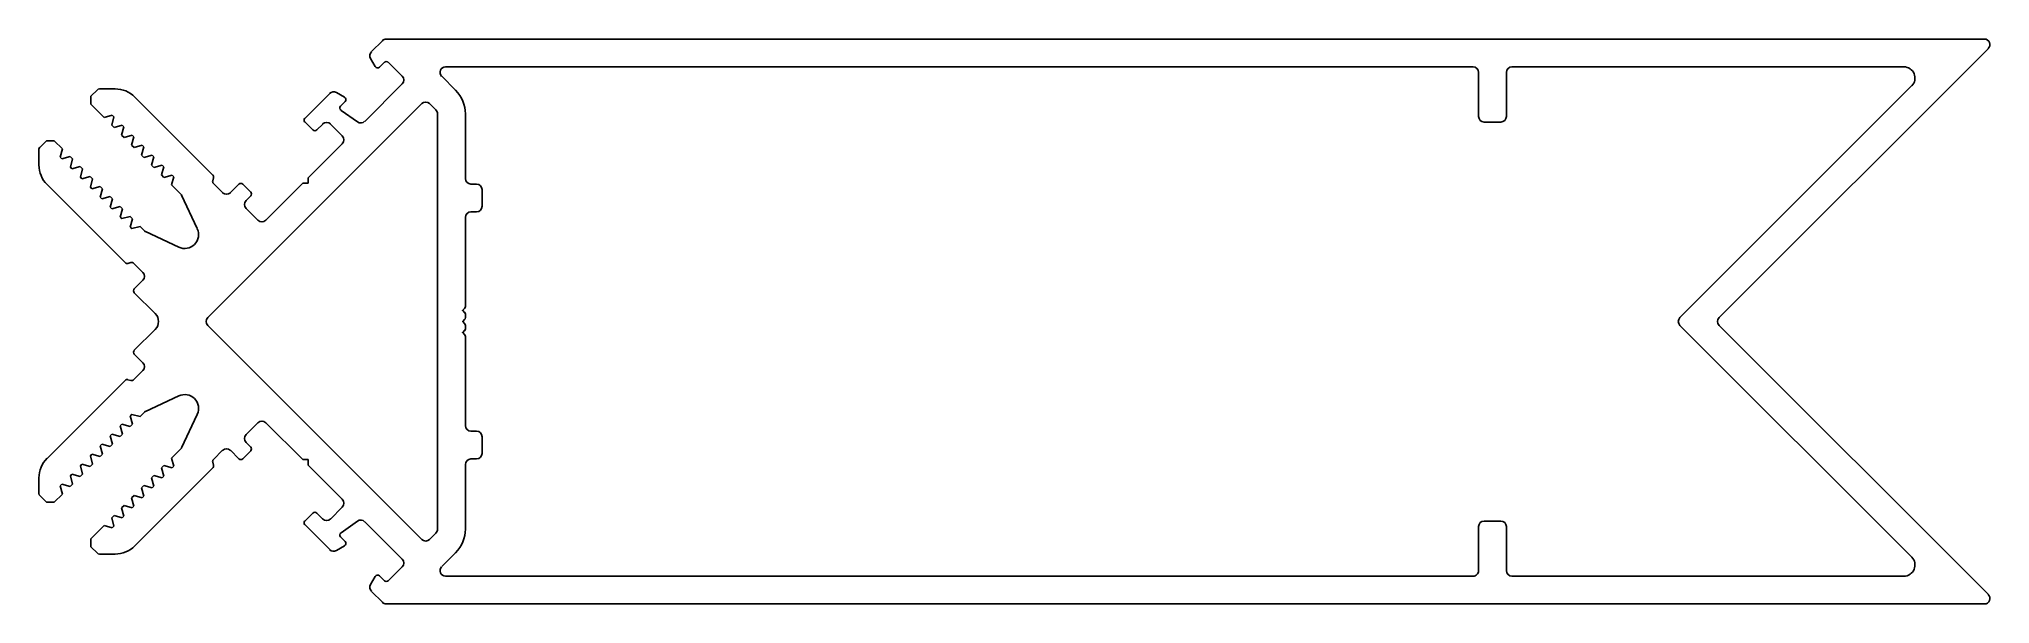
# Model space of a CAD drawing. Extents: x -96 to 80, y -22 to 29.
import ezdxf

# ---------------------------------------------------------------- set-up
doc = ezdxf.new("R2010")
doc.units = 0
doc.layers.get('0').update_dxf_attribs({"linetype": 'CONTINUOUS'})

msp = doc.modelspace()

# ---------------------------------------------------------------- linework, layer by layer
for p, q in [((-65.81, 27.54), (-64.83, 28.52)), ((-64.48, 28.67), (79.21, 28.67)), ((-65.47, 26.2), (-65.89, 26.93)), ((-64.65, 26.58), (-65.08, 26.15)), ((-63.06, 25.34), (-64.3, 26.58)), ((79.57, 27.82), (55.37, 3.62)), ((-66.42, 21.27), (-63.06, 24.63)), ((-58.25, 24.06), (-59.5, 25.32)), ((-59.15, 26.17), (33.23, 26.17)), ((33.73, 25.67), (33.73, 21.71)), ((36.23, 21.71), (36.23, 25.67)), ((36.73, 26.17), (71.97, 26.17)), ((-91.05, 23.52), (-90.45, 24.11)), ((-91.05, 22.81), (-91.05, 23.52)), ((-89.86, 21.62), (-91.05, 22.81)), ((-90.28, 24.19), (-88.86, 24.19)), ((-87.1, 23.45), (-80.08, 16.44)), ((-80.54, 3.62), (-61.29, 22.87)), ((-71.79, 21.56), (-69.57, 23.78)), ((-68.97, 23.86), (-68.24, 23.44)), ((-68.19, 23.05), (-68.59, 22.64)), ((-60.59, 22.87), (-60.02, 22.3)), ((72.67, 24.46), (51.83, 3.62)), ((-89.12, 21.82), (-89.86, 21.62)), ((-89.17, 20.94), (-88.97, 21.68)), ((-88.97, 21.68), (-89.12, 21.82)), ((-71.09, 20.5), (-71.79, 21.21)), ((-68.55, 22.26), (-67.06, 21.22)), ((-59.87, 21.94), (-59.87, -15.4)), ((-57.37, 16.13), (-57.37, 21.94)), ((34.23, 21.21), (35.73, 21.21)), ((-95.63, 18.93), (-95.04, 19.53)), ((-95.04, 19.53), (-94.33, 19.53)), ((-94.33, 19.53), (-93.59, 18.79)), ((-88.96, 20.72), (-89.17, 20.94)), ((-88.22, 20.92), (-88.96, 20.72)), ((-88.28, 20.04), (-88.08, 20.78)), ((-88.06, 19.82), (-88.28, 20.04)), ((-88.08, 20.78), (-88.22, 20.92)), ((-87.32, 20.02), (-88.06, 19.82)), ((-87.38, 19.14), (-87.18, 19.88)), ((-87.18, 19.88), (-87.32, 20.02)), ((-70.2, 21.03), (-70.73, 20.5)), ((-68.44, 19.97), (-69.5, 21.03)), ((-95.71, 17.35), (-95.71, 18.76)), ((-93.59, 18.79), (-93.79, 18.05)), ((-93.79, 18.05), (-93.64, 17.9)), ((-93.64, 17.9), (-92.9, 18.1)), ((-92.9, 18.1), (-92.69, 17.89)), ((-92.69, 17.89), (-92.89, 17.15)), ((-87.16, 18.93), (-87.38, 19.14)), ((-86.42, 19.13), (-87.16, 18.93)), ((-86.48, 18.24), (-86.28, 18.98)), ((-86.27, 18.03), (-86.48, 18.24)), ((-86.28, 18.98), (-86.42, 19.13)), ((-85.53, 18.23), (-86.27, 18.03)), ((-85.58, 17.34), (-85.38, 18.08)), ((-85.38, 18.08), (-85.53, 18.23)), ((-71.5, 16.2), (-68.44, 19.26)), ((-92.89, 17.15), (-92.75, 17.01)), ((-92.75, 17.01), (-92.01, 17.21)), ((-92.01, 17.21), (-91.79, 16.99)), ((-91.79, 16.99), (-91.99, 16.25)), ((-91.99, 16.25), (-91.85, 16.11)), ((-91.85, 16.11), (-91.11, 16.31)), ((-91.11, 16.31), (-90.89, 16.09)), ((-90.89, 16.09), (-91.09, 15.35)), ((-85.37, 17.13), (-85.58, 17.34)), ((-84.63, 17.33), (-85.37, 17.13)), ((-84.68, 16.45), (-84.48, 17.19)), ((-84.47, 16.23), (-84.68, 16.45)), ((-84.48, 17.19), (-84.63, 17.33)), ((-83.73, 16.43), (-84.47, 16.23)), ((-83.79, 15.55), (-83.59, 16.29)), ((-83.59, 16.29), (-83.73, 16.43)), ((-80.02, 16.2), (-80.09, 15.92)), ((-71.5, 15.7), (-71.5, 16.2)), ((-87.96, 8.57), (-94.97, 15.58)), ((-91.09, 15.35), (-90.95, 15.21)), ((-90.95, 15.21), (-90.21, 15.41)), ((-90.21, 15.41), (-90, 15.2)), ((-90, 15.2), (-90.2, 14.46)), ((-90.2, 14.46), (-90.05, 14.31)), ((-90.05, 14.31), (-89.31, 14.51)), ((-89.31, 14.51), (-89.1, 14.3)), ((-89.1, 14.3), (-89.3, 13.56)), ((-82.93, 14.69), (-83.79, 15.55)), ((-81.48, 11.62), (-82.88, 14.62)), ((-80.03, 15.68), (-79.2, 14.86)), ((-78.5, 14.86), (-77.73, 15.62)), ((-77.38, 15.62), (-76.67, 14.91)), ((-76.67, 14.56), (-77.08, 14.15)), ((-75.32, 12.38), (-72, 15.7)), ((-72, 15.7), (-71.5, 15.7)), ((-56.37, 15.63), (-56.87, 15.63)), ((-55.87, 13.63), (-55.87, 15.13)), ((-89.3, 13.56), (-89.15, 13.41)), ((-89.15, 13.41), (-88.41, 13.61)), ((-88.41, 13.61), (-88.2, 13.4)), ((-88.2, 13.4), (-88.4, 12.66)), ((-88.4, 12.66), (-88.26, 12.52)), ((-88.26, 12.52), (-87.52, 12.72)), ((-87.52, 12.72), (-87.3, 12.5)), ((-87.3, 12.5), (-87.5, 11.76)), ((-77.08, 13.44), (-76.02, 12.38)), ((-57.37, 4.62), (-57.37, 12.63)), ((-56.87, 13.13), (-56.37, 13.13)), ((-87.5, 11.76), (-87.36, 11.62)), ((-87.36, 11.62), (-86.62, 11.82)), ((-86.62, 11.82), (-86.21, 11.41)), ((-86.14, 11.36), (-83.14, 9.96)), ((-87.44, 8.58), (-87.72, 8.5)), ((-86.37, 7.69), (-87.2, 8.51)), ((-87.14, 6.21), (-86.37, 6.98)), ((-85.26, 3.98), (-87.14, 5.86)), ((-57.61, 4.28), (-57.44, 4.45)), ((-57.44, 4.09), (-57.61, 4.27)), ((-57.37, 3.62), (-57.37, 3.92)), ((-87.14, 0.68), (-85.26, 2.56)), ((-61.29, -16.33), (-80.54, 2.92)), ((-57.61, 3.28), (-57.44, 3.45)), ((-57.44, 3.09), (-57.61, 3.27)), ((-57.61, 2.28), (-57.44, 2.45)), ((-57.44, 2.09), (-57.61, 2.27)), ((-57.37, 2.62), (-57.37, 2.92)), ((-57.37, -6.09), (-57.37, 1.92)), ((51.83, 2.92), (72.68, -17.93)), ((55.37, 2.92), (79.57, -21.28)), ((-86.37, -0.44), (-87.14, 0.33)), ((-87.2, -1.97), (-86.37, -1.14)), ((-94.97, -9.04), (-87.96, -2.02)), ((-87.72, -1.96), (-87.44, -2.03)), ((-83.14, -3.42), (-86.14, -4.82)), ((-87.36, -5.08), (-87.5, -5.22)), ((-87.5, -5.22), (-87.3, -5.96)), ((-86.62, -5.28), (-87.36, -5.08)), ((-86.21, -4.87), (-86.62, -5.28)), ((-82.88, -8.08), (-81.48, -5.08)), ((-89.15, -6.87), (-89.3, -7.02)), ((-89.3, -7.02), (-89.1, -7.76)), ((-88.41, -7.07), (-89.15, -6.87)), ((-88.2, -6.86), (-88.41, -7.07)), ((-88.26, -5.97), (-88.4, -6.12)), ((-88.4, -6.12), (-88.2, -6.86)), ((-87.52, -6.17), (-88.26, -5.97)), ((-87.3, -5.96), (-87.52, -6.17)), ((-76.02, -5.84), (-77.08, -6.9)), ((-72, -9.15), (-75.32, -5.84)), ((-56.37, -6.59), (-56.87, -6.59)), ((-90.95, -8.67), (-91.09, -8.81)), ((-90.21, -8.87), (-90.95, -8.67)), ((-90, -8.65), (-90.21, -8.87)), ((-90.05, -7.77), (-90.2, -7.91)), ((-90.2, -7.91), (-90, -8.65)), ((-89.31, -7.97), (-90.05, -7.77)), ((-89.1, -7.76), (-89.31, -7.97)), ((-83.79, -9.01), (-82.93, -8.15)), ((-79.2, -8.31), (-80.03, -9.14)), ((-77.73, -9.08), (-78.5, -8.31)), ((-76.67, -8.37), (-77.38, -9.08)), ((-77.08, -7.61), (-76.67, -8.02)), ((-55.87, -8.59), (-55.87, -7.09)), ((-92.75, -10.46), (-92.89, -10.61)), ((-92.01, -10.66), (-92.75, -10.46)), ((-91.79, -10.45), (-92.01, -10.66)), ((-91.85, -9.57), (-91.99, -9.71)), ((-91.99, -9.71), (-91.79, -10.45)), ((-91.11, -9.77), (-91.85, -9.57)), ((-90.89, -9.55), (-91.11, -9.77)), ((-91.09, -8.81), (-90.89, -9.55)), ((-80.08, -9.9), (-87.1, -16.91)), ((-84.68, -9.9), (-84.47, -9.69)), ((-84.48, -10.64), (-84.68, -9.9)), ((-84.47, -9.69), (-83.73, -9.89)), ((-83.59, -9.75), (-83.79, -9.01)), ((-83.73, -9.89), (-83.59, -9.75)), ((-80.09, -9.38), (-80.02, -9.66)), ((-71.5, -9.15), (-72, -9.15)), ((-71.5, -9.65), (-71.5, -9.15)), ((-68.44, -12.72), (-71.5, -9.65)), ((-57.37, -15.4), (-57.37, -9.59)), ((-56.87, -9.09), (-56.37, -9.09)), ((-95.71, -12.21), (-95.71, -10.8)), ((-93.59, -12.25), (-94.33, -12.99)), ((-93.64, -11.36), (-93.79, -11.51)), ((-93.79, -11.51), (-93.59, -12.25)), ((-92.9, -11.56), (-93.64, -11.36)), ((-92.69, -11.35), (-92.9, -11.56)), ((-92.89, -10.61), (-92.69, -11.35)), ((-86.48, -11.7), (-86.27, -11.49)), ((-86.28, -12.44), (-86.48, -11.7)), ((-86.27, -11.49), (-85.53, -11.69)), ((-85.58, -10.8), (-85.37, -10.59)), ((-85.38, -11.54), (-85.58, -10.8)), ((-85.53, -11.69), (-85.38, -11.54)), ((-85.37, -10.59), (-84.63, -10.79)), ((-84.63, -10.79), (-84.48, -10.64)), ((-95.04, -12.99), (-95.63, -12.39)), ((-94.33, -12.99), (-95.04, -12.99)), ((-88.28, -13.5), (-88.06, -13.28)), ((-88.08, -14.24), (-88.28, -13.5)), ((-88.06, -13.28), (-87.32, -13.48)), ((-87.38, -12.6), (-87.16, -12.38)), ((-87.18, -13.34), (-87.38, -12.6)), ((-87.32, -13.48), (-87.18, -13.34)), ((-87.16, -12.38), (-86.42, -12.58)), ((-86.42, -12.58), (-86.28, -12.44)), ((-71.79, -14.66), (-71.09, -13.96)), ((-70.73, -13.96), (-70.2, -14.49)), ((-69.5, -14.49), (-68.44, -13.43)), ((-91.05, -16.27), (-89.86, -15.08)), ((-89.86, -15.08), (-89.12, -15.28)), ((-89.17, -14.39), (-88.96, -14.18)), ((-88.97, -15.13), (-89.17, -14.39)), ((-89.12, -15.28), (-88.97, -15.13)), ((-88.96, -14.18), (-88.22, -14.38)), ((-88.22, -14.38), (-88.08, -14.24)), ((-69.57, -17.24), (-71.79, -15.02)), ((-67.06, -14.68), (-68.55, -15.72)), ((-63.06, -18.09), (-66.42, -14.73)), ((-60.02, -15.75), (-60.59, -16.33)), ((33.73, -15.17), (33.73, -19.13)), ((35.73, -14.67), (34.23, -14.67)), ((36.23, -19.13), (36.23, -15.17)), ((-91.05, -16.98), (-91.05, -16.27)), ((-90.45, -17.57), (-91.05, -16.98)), ((-68.24, -16.9), (-68.97, -17.32)), ((-68.59, -16.1), (-68.19, -16.5)), ((-59.5, -18.77), (-58.25, -17.52)), ((-88.86, -17.64), (-90.28, -17.64)), ((-64.3, -20.04), (-63.06, -18.8)), ((-65.89, -20.39), (-65.47, -19.66)), ((-64.83, -21.98), (-65.81, -21)), ((-65.08, -19.61), (-64.65, -20.04)), ((33.23, -19.63), (-59.15, -19.63)), ((71.97, -19.63), (36.73, -19.63)), ((79.21, -22.13), (-64.48, -22.13))]:
    msp.add_line(p, q)
for centre, radius, start, end in [((-64.48, 28.17), 0.5, 90, 135), ((79.21, 28.17), 0.5, 315, 90.0017), ((-65.46, 27.18), 0.5, 135, 210), ((-64.48, 26.4), 0.25, 45, 135), ((-65.26, 26.33), 0.25, 210, 315), ((-63.41, 24.99), 0.5, 315, 45), ((-59.15, 25.67), 0.5, 90, 225), ((33.23, 25.67), 0.5, 0, 90), ((36.73, 25.67), 0.5, 90, 180), ((71.97, 25.17), 1, 315, 90), ((-90.28, 23.94), 0.25, 90, 135), ((-88.86, 21.69), 2.5, 45, 90), ((-69.22, 23.43), 0.5, 60, 135), ((-68.36, 23.22), 0.25, 315, 60), ((-60.94, 22.51), 0.5, 45, 135), ((-60.37, 21.94), 3, 0, 45), ((-71.62, 21.38), 0.25, 135, 225), ((-69.85, 20.68), 0.5, 45, 134.9999), ((-68.41, 22.47), 0.25, 135, 235), ((-66.78, 21.63), 0.5, 235, 315), ((-60.37, 21.94), 0.5, 360, 45), ((34.23, 21.71), 0.5, 180, 270), ((35.73, 21.71), 0.5, 270, 360), ((-70.91, 20.68), 0.25, 225, 314.9999), ((-68.79, 19.61), 0.5, 315, 45), ((-95.46, 18.76), 0.25, 135, 180), ((-93.21, 17.35), 2.5, 180, 225), ((-79.85, 15.86), 0.25, 165, 225), ((-80.26, 16.27), 0.25, 345, 45), ((-56.87, 16.13), 0.5, 180, 270), ((-83.1, 14.51), 0.25, 25, 45), ((-78.85, 15.21), 0.5, 225, 315), ((-77.56, 15.44), 0.25, 45, 135), ((-76.73, 13.79), 0.5, 135, 225), ((-76.85, 14.74), 0.25, 315, 45), ((-71.82, 15.52), 0.25, 134.9865, 135), ((-56.37, 15.13), 0.5, 0, 90), ((-75.67, 12.73), 0.5, 225, 315), ((-56.87, 12.63), 0.5, 90, 180), ((-56.37, 13.63), 0.5, 270, 0), ((-86.03, 11.58), 0.25, 225, 245), ((-82.61, 11.09), 1.25, 245, 25), ((-87.78, 8.74), 0.25, 225, 285), ((-87.38, 8.33), 0.25, 45, 105), ((-86.73, 7.33), 0.5, 315, 45), ((-86.96, 6.04), 0.25, 135, 225), ((-85.96, 3.27), 1, 315, 45), ((-80.18, 3.27), 0.5, 135, 225), ((-57.61, 4.27), 0.008, 135, 225), ((-57.62, 4.62), 0.25, 315, 360), ((-57.62, 3.92), 0.25, 0, 45), ((-57.62, 3.62), 0.25, 315, 360), ((52.19, 3.27), 0.5, 135, 225), ((55.72, 3.27), 0.5, 135, 225), ((-57.61, 3.27), 0.008, 135, 225), ((-57.61, 2.27), 0.008, 135, 225), ((-57.62, 2.92), 0.25, 0, 45), ((-57.62, 2.62), 0.25, 315, 0), ((-57.62, 1.92), 0.25, 0, 45), ((-86.96, 0.5), 0.25, 135, 225), ((-86.73, -0.79), 0.5, 315, 45), ((-87.78, -2.2), 0.25, 75, 135), ((-87.38, -1.79), 0.25, 255, 315), ((-82.61, -4.55), 1.25, 335, 115), ((-86.03, -5.04), 0.25, 115, 135), ((-76.73, -7.25), 0.5, 135, 225), ((-75.67, -6.19), 0.5, 45, 135), ((-56.87, -6.09), 0.5, 180, 270), ((-56.37, -7.09), 0.5, 0, 90), ((-83.1, -7.97), 0.25, 315, 335), ((-78.85, -8.67), 0.5, 45, 135), ((-76.85, -8.19), 0.25, 315, 45), ((-56.37, -8.59), 0.5, 270, 0), ((-93.21, -10.8), 2.5, 135, 180), ((-79.85, -9.32), 0.25, 135, 195), ((-80.26, -9.72), 0.25, 315, 15), ((-77.56, -8.9), 0.25, 225, 315), ((-71.82, -8.98), 0.25, 225, 225.0135), ((-56.87, -9.59), 0.5, 90, 180), ((-95.46, -12.21), 0.25, 180, 225), ((-70.91, -14.13), 0.25, 45.0001, 135), ((-68.79, -13.07), 0.5, 315, 45), ((-71.62, -14.84), 0.25, 135, 225), ((-69.85, -14.13), 0.5, 225.0001, 315), ((-68.41, -15.93), 0.25, 125, 225), ((-66.78, -15.09), 0.5, 45, 125), ((-60.37, -15.4), 0.5, 315, 0), ((-60.37, -15.4), 3, 315, 360), ((34.23, -15.17), 0.5, 90, 180), ((35.73, -15.17), 0.5, 360, 90), ((-88.86, -15.14), 2.5, 270, 315), ((-69.22, -16.89), 0.5, 225, 300), ((-68.36, -16.68), 0.25, 300, 45), ((-60.94, -15.97), 0.5, 225, 315), ((-90.28, -17.39), 0.25, 225, 270), ((-63.41, -18.45), 0.5, 315, 45), ((-59.15, -19.13), 0.5, 135, 269.9983), ((33.23, -19.13), 0.5, 269.9983, 0), ((36.73, -19.13), 0.5, 180, 269.9983), ((71.97, -18.63), 1, 269.9983, 45), ((-65.46, -20.64), 0.5, 150, 225), ((-65.26, -19.79), 0.25, 45, 150), ((-64.48, -19.86), 0.25, 225, 315), ((-64.48, -21.63), 0.5, 225, 270), ((79.21, -21.63), 0.5, 269.9983, 45)]:
    msp.add_arc(centre, radius, start, end)

doc.saveas('drawing.dxf')
